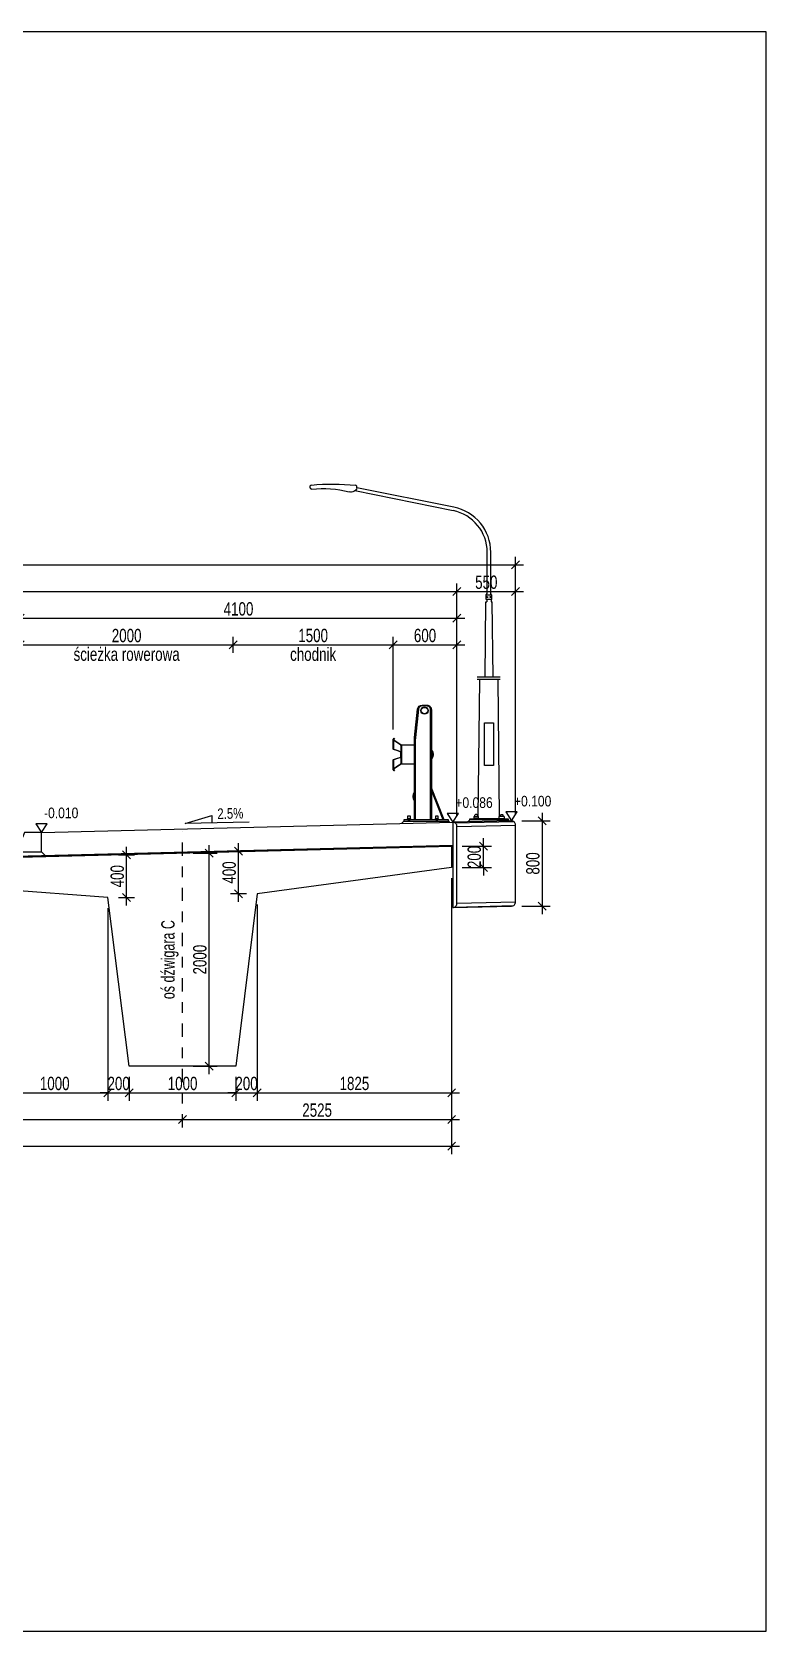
# Model space of a CAD drawing. Header units: metres. Extents: x -15 to 43, y -82 to 57.
# Drawn here: x 23.11 to 30, y -22.5 to -7.5 of the extents above; entities that cross this region are included whole.
import ezdxf
from ezdxf.enums import TextEntityAlignment as Align

# ---------------------------------------------------------------- set-up
doc = ezdxf.new("R2010")
doc.units = ezdxf.units.M
doc.header["$MEASUREMENT"] = 0
doc.linetypes.add('CENTER', pattern=[2, 1.25, -0.25, 0.25, -0.25])
doc.linetypes.add('HIDDEN', pattern=[0.375, 0.25, -0.125])
for name, color, linetype in [('AII_M_bariery', 8, 'Continuous'), ('AII_M_izolacja', 8, 'Continuous'), ('AII_M_konstrukcja beton', 3, 'Continuous'), ('AII_M_krawężnik', 9, 'Continuous'), ('AII_M_nawierzchnia', 9, 'Continuous'), ('AII_M_opis', 1, 'Continuous'), ('AII_M_wymiary', 9, 'Continuous'), ('AII_M_wyposażenie', 8, 'Continuous')]:
    doc.layers.add(name, color=color, linetype=linetype)
doc.layers.add('AII_M_koty wysokościowe', color=1, linetype='Continuous', lineweight=18)
doc.layers.add('AII_M_osie główne', color=9, linetype='CENTER', lineweight=18)
doc.layers.add('AII_M_pomoc', color=30, linetype='Continuous', plot=False)
doc.styles.add('AII_norm.', font='CDMSIMPL.shx', dxfattribs={"width": 0.75, "bigfont": 'CDMBIGPL.shx'})
doc.styles.add('CDMSTYLE', font='CDMSIMPL.shx', dxfattribs={"width": 0.7, "bigfont": 'CDMBIGPL.shx'})
doc.dimstyles.new('A2_M50MM', dxfattribs={"dimscale": 0.05, "dimtxt": 2.5, "dimasz": 1.5, "dimexe": 1.5, "dimexo": 2, "dimgap": 0.5, "dimtad": 1, "dimdec": 0, "dimlfac": 1000, "dimrnd": 5, "dimzin": 9, "dimtxsty": 'AII_norm.', "dimblk": 'OBLIQUE', "dimcen": 2.5, "dimdle": 1.5, "dimclrd": 256, "dimclre": 256, "dimclrt": 1, "dimadec": 1, "dimazin": 2, "dimtfac": 1, "dimtdec": 0, "dimtix": 1, "dimtmove": 1, "dimatfit": 3, "dimfxl": 1, "dimtvp": 1, "dimtfillclr": 256, "dimtolj": 1, "dimtzin": 0, "dimarcsym": 0})

# ---------------------------------------------------------------- blocks, each defined once
blk = doc.blocks.new('Deska_0.8')
at = {"layer": 'AII_M_wyposażenie', "color": 0, "linetype": 'ByBlock', "lineweight": -2}
blk.add_lwpolyline([(0, 0), (0, -0.8, 0.414214), (0.04, -0.76), (0.04, -0.04, 0.414214)], format="xyb", close=True, dxfattribs=at)
blk = doc.blocks.new('Barieroporęcz_1.1')
at = {"layer": 'AII_M_bariery', "color": 0, "linetype": 'ByBlock', "lineweight": -2}
for p, q in [((-0.23, 0.537), (-0.23, 0.717)), ((-0.23, 0.717), (-0.11, 0.717)), ((-0.11, 0.717), (-0.11, 0.537)), ((0.052, 0.669), (0.05, 0.667)), ((-0.11, 0.537), (-0.23, 0.537)), ((0.17, 0.013), (0.05, 0.313)), ((-0.112, 0.275), (-0.11, 0.273)), ((0.161, 0.013), (0.05, 0.291)), ((-0.17, 0.013), (-0.15, 0.013)), ((0.09, 0.013), (0.11, 0.013))]:
    blk.add_line(p, q, dxfattribs=at)
for points in [[(-0.11, 0.013), (-0.11, 0.751, -0.028091), (-0.108, 0.785), (-0.08, 1.053, -0.371293), (-0.037, 1.09), (0.007, 1.09, -0.414214), (0.05, 1.047), (0.05, 0.013)], [(0.042, 0.013), (0.042, 1.047, 0.414214), (0.007, 1.082), (-0.037, 1.082, 0.361555), (-0.071, 1.053), (-0.072, 1.052), (-0.1, 0.785, 0.028091), (-0.102, 0.751), (-0.102, 0.013)], [(-0.31, 0.491), (-0.31, 0.517), (-0.31, 0.573, -0.324981), (-0.305, 0.58), (-0.268, 0.592), (-0.243, 0.6, 0.324981), (-0.238, 0.607), (-0.238, 0.627), (-0.238, 0.647, 0.324981), (-0.243, 0.653), (-0.274, 0.663), (-0.305, 0.673, -0.324981), (-0.31, 0.68), (-0.31, 0.704), (-0.31, 0.762, -0.15172), (-0.309, 0.766), (-0.299, 0.78), (-0.297, 0.778), (-0.306, 0.765, 0.15172), (-0.307, 0.761), (-0.307, 0.704), (-0.307, 0.682, 0.324981), (-0.302, 0.676), (-0.274, 0.666), (-0.24, 0.655, -0.324981), (-0.235, 0.649), (-0.235, 0.627), (-0.235, 0.605, -0.324981), (-0.24, 0.598), (-0.268, 0.589), (-0.302, 0.578, 0.324981), (-0.307, 0.571), (-0.307, 0.517), (-0.307, 0.492, 0.15172), (-0.306, 0.488), (-0.297, 0.475), (-0.299, 0.473), (-0.309, 0.487, -0.15172), (-0.31, 0.491, 0.15172), (-0.309, 0.487)], [(0.052, 0.669, -0.305469), (0.052, 0.584), (0.05, 0.587, 0.3), (0.05, 0.667)], [(-0.112, 0.275, 0.305469), (-0.112, 0.191), (-0.11, 0.193, -0.3), (-0.11, 0.273, -0.425)]]:
    blk.add_lwpolyline(points, format="xyb", dxfattribs=at)
blk.add_lwpolyline([(-0.259, 0.526), (-0.238, 0.539, 0.252386), (-0.235, 0.545), (-0.235, 0.602), (-0.235, 0.708, 0.252386), (-0.238, 0.714), (-0.265, 0.732), (-0.304, 0.757), (-0.301, 0.761), (-0.265, 0.738), (-0.233, 0.717, -0.252386), (-0.23, 0.711), (-0.23, 0.602), (-0.23, 0.542, -0.252386), (-0.233, 0.537), (-0.259, 0.52), (-0.301, 0.492), (-0.304, 0.496)], format="xyb", close=True, dxfattribs=at)
for points in [[(-0.21, 0.013), (-0.21, 0), (0.21, 0), (0.21, 0.013)], [(-0.146, 0.013), (-0.174, 0.013), (-0.174, 0.024), (-0.146, 0.024)], [(-0.17, 0.024), (-0.17, 0.05), (-0.167, 0.053), (-0.153, 0.053), (-0.15, 0.05), (-0.15, 0.024)], [(0.114, 0.013), (0.086, 0.013), (0.086, 0.024), (0.114, 0.024)], [(0.09, 0.024), (0.09, 0.05), (0.093, 0.053), (0.107, 0.053), (0.11, 0.05), (0.11, 0.024)]]:
    blk.add_lwpolyline(points, close=True, dxfattribs=at)
for radius in [0.035, 0.03]:
    blk.add_circle((-0.015, 1.039), radius, dxfattribs=at)
blk = doc.blocks.new('Latarnia_0.8_2.5')
at = {"layer": 'AII_M_wyposażenie', "color": 0, "linetype": 'ByBlock', "lineweight": -2, "ltscale": 5, "extrusion": (0, 0, -1)}
for p, q in [((0.003, 2.923), (-0.92, 3.108)), ((0.01, 2.956), (-0.899, 3.137)), ((0.324, 2.146), (0.324, 2.532)), ((0.357, 2.144), (0.357, 2.532)), ((0.315, 2.135), (0.324, 2.146)), ((0.365, 2.135), (0.357, 2.144))]:
    blk.add_line(p, q, dxfattribs=at)
at = {"layer": 'AII_M_wyposażenie', "color": 0, "linetype": 'ByBlock', "lineweight": -2, "ltscale": 5}
for p, q in [((0.303, 1.36), (0.31, 2.069)), ((0.31, 2.069), (0.319, 2.069)), ((0.319, 2.091), (0.319, 2.069)), ((0.362, 2.091), (0.362, 2.069)), ((0.362, 2.069), (0.371, 2.069)), ((0.378, 1.36), (0.371, 2.069)), ((0.24, 0.053), (0.255, 1.34)), ((0.44, 0.053), (0.426, 1.34)), ((0.438, 0.033), (0.242, 0.033))]:
    blk.add_line(p, q, dxfattribs=at)
at = {"layer": 'AII_M_wyposażenie', "color": 0, "linetype": 'ByBlock', "lineweight": -2, "ltscale": 0.2}
for p, q in [((0.445, 1.36), (0.23, 1.36)), ((0.445, 1.34), (0.23, 1.34))]:
    blk.add_line(p, q, dxfattribs=at)
at = {"layer": 'AII_M_wyposażenie', "color": 0, "linetype": 'ByBlock', "lineweight": -2}
for p, q in [((0.245, 0.036), (0.195, 0.036)), ((0.195, 0.033), (0.195, 0.036)), ((0.197, 0.053), (0.197, 0.036)), ((0.197, 0.053), (0.243, 0.053)), ((0.213, 0.073), (0.208, 0.068)), ((0.208, 0.053), (0.208, 0.068)), ((0.227, 0.073), (0.213, 0.073)), ((0.232, 0.068), (0.227, 0.073)), ((0.232, 0.053), (0.232, 0.068)), ((0.243, 0.036), (0.243, 0.053)), ((0.245, 0.033), (0.245, 0.036)), ((0.435, 0.033), (0.435, 0.036)), ((0.435, 0.036), (0.485, 0.036)), ((0.437, 0.036), (0.437, 0.053)), ((0.483, 0.053), (0.437, 0.053)), ((0.448, 0.068), (0.453, 0.073)), ((0.448, 0.053), (0.448, 0.068)), ((0.453, 0.073), (0.467, 0.073)), ((0.467, 0.073), (0.472, 0.068)), ((0.472, 0.053), (0.472, 0.068)), ((0.483, 0.053), (0.483, 0.036)), ((0.485, 0.033), (0.485, 0.036))]:
    blk.add_line(p, q, dxfattribs=at)
blk.add_lwpolyline([(0, -0.8), (0.55, -0.786, 0.414214), (0.59, -0.746), (0.59, -0.026, 0.414214), (0.55, 0.014), (0, 0)], format="xyb", dxfattribs=at)
for points in [[(0.02, -0.005), (0.57, 0.008)], [(0.16, 0.023), (0.141, 0.004)], [(0.52, 0.023), (0.53, 0.013)], [(0.04, -0.04), (0.59, -0.026)], [(0.02, -0.795), (0.57, -0.781)]]:
    blk.add_lwpolyline(points, dxfattribs=at)
blk.add_lwpolyline([(0.16, 0.033), (0.52, 0.033), (0.52, 0.023), (0.16, 0.023)], close=True, dxfattribs=at)
at = {"layer": 'AII_M_wyposażenie', "color": 0, "linetype": 'ByBlock', "lineweight": -2, "elevation": 0}
blk.add_lwpolyline([(0.04, -0.76), (0.59, -0.746)], dxfattribs=at)
at = {"layer": 'AII_M_wyposażenie', "color": 0, "linetype": 'ByBlock', "lineweight": -2, "ltscale": 5}
for centre in [(0.324, 2.113), (0.356, 2.113)]:
    blk.add_circle(centre, 0.00534, dxfattribs=at)
for centre, radius, start, end in [((-1.324, 3.145), 0.0185, 95.8276, 277.0544), ((-0.918, 3.143), 0.0193, 343.5823, 72.9825), ((-0.075, 2.532), 0.399, 0, 78.6901), ((-0.075, 2.532), 0.432, 0, 78.6901)]:
    blk.add_arc(centre, radius, start, end, dxfattribs=at)
at = {"layer": 'AII_M_wyposażenie', "color": 0, "linetype": 'ByBlock', "lineweight": -2, "ltscale": 5, "extrusion": (0, 0, -1)}
for centre, radius, start, end in [((1.128, 1.21), 1.963, 84.2073, 96.3257), ((1.221, 2.131), 1, 84.2065, 104.45), ((0.953, 3.153), 0.0567, 196.5854, 288.7065)]:
    blk.add_arc(centre, radius, start, end, dxfattribs=at)
at = {"layer": 'AII_M_wyposażenie', "color": 0, "linetype": 'ByBlock', "lineweight": -2, "ltscale": 5}
for points in [[(0.315, 2.135), (0.365, 2.135), (0.365, 2.091), (0.315, 2.091)], [(0.297, 0.933), (0.382, 0.933), (0.382, 0.533), (0.297, 0.533)]]:
    blk.add_3dface(points, dxfattribs=at)
blk = doc.blocks.new('_OBLIQUE')
at = {"color": 0, "linetype": 'ByBlock'}
blk.add_line((-0.5, -0.5), (0.5, 0.5), dxfattribs=at)
blk = doc.blocks.new('*D8290')
at = {"layer": 'AII_M_wymiary', "lineweight": -2, "transparency": 16777216}
for p, q in [((27.9, -14.82475), (27.9, -15.77475)), ((27.71, -14.89975), (27.975, -14.89975)), ((27.71, -15.69975), (27.975, -15.69975))]:
    blk.add_line(p, q, dxfattribs=at)
at = {"layer": 'Defpoints', "color": 0, "lineweight": 25, "transparency": 16777216}
for p in [(27.61, -14.89975), (27.61, -15.69975), (27.9, -15.69975)]:
    blk.add_point(p, dxfattribs=at)
at = {"layer": 'AII_M_wymiary', "lineweight": -2, "transparency": 16777216, "xscale": 0.07500000000000001, "yscale": 0.07500000000000001, "zscale": 0.07500000000000001}
for p, rotation in [((27.9, -14.89975), 90), ((27.9, -15.69975), 270)]:
    blk.add_blockref('_OBLIQUE', p, dxfattribs=dict(at, rotation=rotation))
at = {"layer": 'AII_M_wymiary', "color": 1, "lineweight": 25, "transparency": 16777216, "insert": (27.8125, -15.29975), "char_height": 0.125, "attachment_point": 5, "rotation": 90, "style": 'AII_norm.'}
blk.add_mtext('\\A1;800', dxfattribs=at)
blk = doc.blocks.new('Spadek')
at = {"layer": 'AII_M_wymiary', "color": 0}
blk.add_lwpolyline([(-0.3, 0), (0.3, 0), (0.05, 0.07), (0.05, 0.07), (0.05, 0)], dxfattribs=at)
at = {"layer": 'AII_M_wymiary', "color": 1, "style": 'CDMSTYLE', "width": 0.8}
blk.add_attdef('SP', text='', height=0.1, rotation=360, dxfattribs=at).set_placement((-0.125, 0.035), align=Align.CENTER)
blk = doc.blocks.new('*D8300')
at = {"layer": 'AII_M_wymiary', "lineweight": -2, "transparency": 16777216}
for p, q in [((23, -15.01), (23, -13.175)), ((25, -13.325), (25, -13.175)), ((22.925, -13.25), (25.075, -13.25))]:
    blk.add_line(p, q, dxfattribs=at)
at = {"layer": 'Defpoints', "color": 0, "lineweight": 25, "transparency": 16777216}
for p in [(25, -13.25), (25, -13.425), (23, -15.11)]:
    blk.add_point(p, dxfattribs=at)
at = {"layer": 'AII_M_wymiary', "lineweight": -2, "transparency": 16777216, "xscale": 0.07500000000000001, "yscale": 0.07500000000000001, "zscale": 0.07500000000000001, "rotation": 180}
blk.add_blockref('_OBLIQUE', (23, -13.25), dxfattribs=at)
at = {"layer": 'AII_M_wymiary', "lineweight": -2, "transparency": 16777216, "xscale": 0.07500000000000001, "yscale": 0.07500000000000001, "zscale": 0.07500000000000001}
blk.add_blockref('_OBLIQUE', (25, -13.25), dxfattribs=at)
at = {"layer": 'AII_M_wymiary', "color": 1, "lineweight": 25, "transparency": 16777216, "char_height": 0.125, "attachment_point": 5, "style": 'AII_norm.'}
for s, insert in [('\\A1;2000', (24, -13.1625)), ('\\A1;ścieżka rowerowa', (24, -13.3375))]:
    blk.add_mtext(s, dxfattribs=dict(at, insert=insert))
blk = doc.blocks.new('*D8301')
at = {"layer": 'AII_M_wymiary', "lineweight": -2, "transparency": 16777216}
for p, q in [((25, -13.325), (25, -13.175)), ((26.5, -14.043), (26.5, -13.175)), ((24.925, -13.25), (26.575, -13.25))]:
    blk.add_line(p, q, dxfattribs=at)
at = {"layer": 'Defpoints', "color": 0, "lineweight": 25, "transparency": 16777216}
for p in [(26.5, -13.25), (25, -13.425), (26.5, -14.143)]:
    blk.add_point(p, dxfattribs=at)
at = {"layer": 'AII_M_wymiary', "lineweight": -2, "transparency": 16777216, "xscale": 0.07500000000000001, "yscale": 0.07500000000000001, "zscale": 0.07500000000000001, "rotation": 180}
blk.add_blockref('_OBLIQUE', (25, -13.25), dxfattribs=at)
at = {"layer": 'AII_M_wymiary', "lineweight": -2, "transparency": 16777216, "xscale": 0.07500000000000001, "yscale": 0.07500000000000001, "zscale": 0.07500000000000001}
blk.add_blockref('_OBLIQUE', (26.5, -13.25), dxfattribs=at)
at = {"layer": 'AII_M_wymiary', "color": 1, "lineweight": 25, "transparency": 16777216, "char_height": 0.125, "attachment_point": 5, "style": 'AII_norm.'}
for s, insert in [('\\A1;1500', (25.75, -13.162)), ('\\A1;chodnik', (25.75, -13.338))]:
    blk.add_mtext(s, dxfattribs=dict(at, insert=insert))
blk = doc.blocks.new('*D8302')
at = {"layer": 'AII_M_wymiary', "lineweight": -2, "transparency": 16777216}
for p, q in [((26.5, -14.043), (26.5, -13.175)), ((27.1, -14.854), (27.1, -13.175)), ((26.425, -13.25), (27.175, -13.25))]:
    blk.add_line(p, q, dxfattribs=at)
at = {"layer": 'Defpoints', "color": 0, "lineweight": 25, "transparency": 16777216}
for p in [(27.1, -13.25), (26.5, -14.143), (27.1, -14.954)]:
    blk.add_point(p, dxfattribs=at)
at = {"layer": 'AII_M_wymiary', "lineweight": -2, "transparency": 16777216, "xscale": 0.07500000000000001, "yscale": 0.07500000000000001, "zscale": 0.07500000000000001, "rotation": 180}
blk.add_blockref('_OBLIQUE', (26.5, -13.25), dxfattribs=at)
at = {"layer": 'AII_M_wymiary', "lineweight": -2, "transparency": 16777216, "xscale": 0.07500000000000001, "yscale": 0.07500000000000001, "zscale": 0.07500000000000001}
blk.add_blockref('_OBLIQUE', (27.1, -13.25), dxfattribs=at)
at = {"layer": 'AII_M_wymiary', "color": 1, "lineweight": 25, "transparency": 16777216, "insert": (26.8, -13.162), "char_height": 0.125, "attachment_point": 5, "style": 'AII_norm.'}
blk.add_mtext('\\A1;600', dxfattribs=at)
blk = doc.blocks.new('*D8305')
at = {"layer": 'AII_M_wymiary', "lineweight": -2, "transparency": 16777216}
for p, q in [((22.925, -13), (27.175, -13)), ((23, -15.01), (23, -12.925)), ((27.1, -14.8535), (27.1, -12.925))]:
    blk.add_line(p, q, dxfattribs=at)
at = {"layer": 'Defpoints', "color": 0, "lineweight": 25, "transparency": 16777216}
for p in [(27.1, -13), (27.1, -14.9535), (23, -15.11)]:
    blk.add_point(p, dxfattribs=at)
at = {"layer": 'AII_M_wymiary', "lineweight": -2, "transparency": 16777216, "xscale": 0.07500000000000001, "yscale": 0.07500000000000001, "zscale": 0.07500000000000001, "rotation": 180}
blk.add_blockref('_OBLIQUE', (23, -13), dxfattribs=at)
at = {"layer": 'AII_M_wymiary', "lineweight": -2, "transparency": 16777216, "xscale": 0.07500000000000001, "yscale": 0.07500000000000001, "zscale": 0.07500000000000001}
blk.add_blockref('_OBLIQUE', (27.1, -13), dxfattribs=at)
at = {"layer": 'AII_M_wymiary', "color": 1, "lineweight": 25, "transparency": 16777216, "insert": (25.05, -12.9125), "char_height": 0.125, "attachment_point": 5, "style": 'AII_norm.'}
blk.add_mtext('\\A1;4100', dxfattribs=at)
blk = doc.blocks.new('*D8306')
at = {"layer": 'AII_M_wymiary', "lineweight": -2, "transparency": 16777216}
for p, q in [((9.875, -12.75), (27.175, -12.75)), ((9.95, -14.6276), (9.95, -12.675)), ((27.1, -14.8535), (27.1, -12.675))]:
    blk.add_line(p, q, dxfattribs=at)
at = {"layer": 'Defpoints', "color": 0, "lineweight": 25, "transparency": 16777216}
for p in [(27.1, -12.75), (9.95, -14.7276), (27.1, -14.9535)]:
    blk.add_point(p, dxfattribs=at)
at = {"layer": 'AII_M_wymiary', "lineweight": -2, "transparency": 16777216, "xscale": 0.07500000000000001, "yscale": 0.07500000000000001, "zscale": 0.07500000000000001, "rotation": 180}
blk.add_blockref('_OBLIQUE', (9.95, -12.75), dxfattribs=at)
at = {"layer": 'AII_M_wymiary', "lineweight": -2, "transparency": 16777216, "xscale": 0.07500000000000001, "yscale": 0.07500000000000001, "zscale": 0.07500000000000001}
blk.add_blockref('_OBLIQUE', (27.1, -12.75), dxfattribs=at)
at = {"layer": 'AII_M_wymiary', "color": 1, "lineweight": 25, "transparency": 16777216, "insert": (18.525, -12.6625), "char_height": 0.125, "attachment_point": 5, "style": 'AII_norm.'}
blk.add_mtext('\\A1;17150', dxfattribs=at)
blk = doc.blocks.new('*D8307')
at = {"layer": 'AII_M_wymiary', "lineweight": -2, "transparency": 16777216}
for p, q in [((27.025, -12.75), (27.725, -12.75)), ((27.1, -14.8535), (27.1, -12.675)), ((27.65, -14.83975), (27.65, -12.675))]:
    blk.add_line(p, q, dxfattribs=at)
at = {"layer": 'Defpoints', "color": 0, "lineweight": 25, "transparency": 16777216}
for p in [(27.65, -12.75), (27.1, -14.9535), (27.65, -14.93975)]:
    blk.add_point(p, dxfattribs=at)
at = {"layer": 'AII_M_wymiary', "lineweight": -2, "transparency": 16777216, "xscale": 0.07500000000000001, "yscale": 0.07500000000000001, "zscale": 0.07500000000000001, "rotation": 180}
blk.add_blockref('_OBLIQUE', (27.1, -12.75), dxfattribs=at)
at = {"layer": 'AII_M_wymiary', "lineweight": -2, "transparency": 16777216, "xscale": 0.07500000000000001, "yscale": 0.07500000000000001, "zscale": 0.07500000000000001}
blk.add_blockref('_OBLIQUE', (27.65, -12.75), dxfattribs=at)
at = {"layer": 'AII_M_wymiary', "color": 1, "lineweight": 25, "transparency": 16777216, "insert": (27.375, -12.6625), "char_height": 0.125, "attachment_point": 5, "style": 'AII_norm.'}
blk.add_mtext('\\A1;550', dxfattribs=at)
blk = doc.blocks.new('*D8308')
at = {"layer": 'AII_M_wymiary', "lineweight": -2, "transparency": 16777216}
for p, q in [((9.95, -14.6276), (9.95, -12.425)), ((27.65, -14.83975), (27.65, -12.425)), ((9.875, -12.5), (27.725, -12.5))]:
    blk.add_line(p, q, dxfattribs=at)
at = {"layer": 'Defpoints', "color": 0, "lineweight": 25, "transparency": 16777216}
for p in [(27.65, -12.5), (9.95, -14.7276), (27.65, -14.93975)]:
    blk.add_point(p, dxfattribs=at)
at = {"layer": 'AII_M_wymiary', "lineweight": -2, "transparency": 16777216, "xscale": 0.07500000000000001, "yscale": 0.07500000000000001, "zscale": 0.07500000000000001, "rotation": 180}
blk.add_blockref('_OBLIQUE', (9.95, -12.5), dxfattribs=at)
at = {"layer": 'AII_M_wymiary', "lineweight": -2, "transparency": 16777216, "xscale": 0.07500000000000001, "yscale": 0.07500000000000001, "zscale": 0.07500000000000001}
blk.add_blockref('_OBLIQUE', (27.65, -12.5), dxfattribs=at)
at = {"layer": 'AII_M_wymiary', "color": 1, "lineweight": 25, "transparency": 16777216, "insert": (18.8, -12.4125), "char_height": 0.125, "attachment_point": 5, "style": 'AII_norm.'}
blk.add_mtext('\\A1;17700', dxfattribs=at)
blk = doc.blocks.new('00kota3')
at = {"layer": 'AII_M_koty wysokościowe', "color": 0, "linetype": 'Continuous', "lineweight": -2}
blk.add_lwpolyline([(1.08, 1.66), (-1.04, 1.66), (0, 0)], close=True, dxfattribs=at)
at = {"layer": 'AII_M_koty wysokościowe', "color": 0, "linetype": 'Continuous', "lineweight": -2, "style": 'CDMSTYLE', "width": 0.85}
blk.add_attdef('%%P000.000', (0.49, 2.69), '', height=2, dxfattribs=at)
blk = doc.blocks.new('*D8311')
at = {"layer": 'AII_M_wymiary', "lineweight": -2, "transparency": 16777216}
for p, q in [((24.775, -17.276875), (24.775, -15.126875)), ((24.625, -15.201875), (24.85, -15.201875)), ((24.625, -17.201875), (24.85, -17.201875))]:
    blk.add_line(p, q, dxfattribs=at)
at = {"layer": 'Defpoints', "color": 0, "lineweight": 25, "transparency": 16777216}
for p in [(24.525, -15.201875), (24.775, -15.201875), (24.525, -17.201875)]:
    blk.add_point(p, dxfattribs=at)
at = {"layer": 'AII_M_wymiary', "lineweight": -2, "transparency": 16777216, "xscale": 0.07500000000000001, "yscale": 0.07500000000000001, "zscale": 0.07500000000000001}
for p, rotation in [((24.775, -15.201875), 90), ((24.775, -17.201875), 270)]:
    blk.add_blockref('_OBLIQUE', p, dxfattribs=dict(at, rotation=rotation))
at = {"layer": 'AII_M_wymiary', "color": 1, "lineweight": 25, "transparency": 16777216, "insert": (24.6875, -16.201875), "char_height": 0.125, "attachment_point": 5, "rotation": 90, "style": 'AII_norm.'}
blk.add_mtext('\\A1;2000', dxfattribs=at)
blk = doc.blocks.new('*D8324')
at = {"layer": 'AII_M_wymiary', "lineweight": -2, "transparency": 16777216}
for p, q in [((22.825, -15.644375), (22.825, -17.526875)), ((23.825, -15.719375), (23.825, -17.526875)), ((22.75, -17.451875), (23.9, -17.451875))]:
    blk.add_line(p, q, dxfattribs=at)
at = {"layer": 'Defpoints', "color": 0, "lineweight": 25, "transparency": 16777216}
for p in [(22.825, -15.544375), (23.825, -15.619375), (23.825, -17.451875)]:
    blk.add_point(p, dxfattribs=at)
at = {"layer": 'AII_M_wymiary', "lineweight": -2, "transparency": 16777216, "xscale": 0.07500000000000001, "yscale": 0.07500000000000001, "zscale": 0.07500000000000001, "rotation": 180}
blk.add_blockref('_OBLIQUE', (22.825, -17.451875), dxfattribs=at)
at = {"layer": 'AII_M_wymiary', "lineweight": -2, "transparency": 16777216, "xscale": 0.07500000000000001, "yscale": 0.07500000000000001, "zscale": 0.07500000000000001}
blk.add_blockref('_OBLIQUE', (23.825, -17.451875), dxfattribs=at)
at = {"layer": 'AII_M_wymiary', "color": 1, "lineweight": 25, "transparency": 16777216, "insert": (23.325, -17.364375), "char_height": 0.125, "attachment_point": 5, "style": 'AII_norm.'}
blk.add_mtext('\\A1;1000', dxfattribs=at)
blk = doc.blocks.new('*D8325')
at = {"layer": 'AII_M_wymiary', "lineweight": -2, "transparency": 16777216}
for p, q in [((23.825, -15.719375), (23.825, -17.526875)), ((24.025, -17.301875), (24.025, -17.526875)), ((23.825, -17.451875), (23.75, -17.451875)), ((23.825, -17.451875), (24.025, -17.451875)), ((24.025, -17.451875), (24.1, -17.451875))]:
    blk.add_line(p, q, dxfattribs=at)
at = {"layer": 'Defpoints', "color": 0, "lineweight": 25, "transparency": 16777216}
for p in [(23.825, -15.619375), (24.025, -17.201875), (24.025, -17.451875)]:
    blk.add_point(p, dxfattribs=at)
at = {"layer": 'AII_M_wymiary', "lineweight": -2, "transparency": 16777216, "xscale": 0.07500000000000001, "yscale": 0.07500000000000001, "zscale": 0.07500000000000001}
blk.add_blockref('_OBLIQUE', (23.825, -17.451875), dxfattribs=at)
at = {"layer": 'AII_M_wymiary', "lineweight": -2, "transparency": 16777216, "xscale": 0.07500000000000001, "yscale": 0.07500000000000001, "zscale": 0.07500000000000001, "rotation": 180}
blk.add_blockref('_OBLIQUE', (24.025, -17.451875), dxfattribs=at)
at = {"layer": 'AII_M_wymiary', "color": 1, "lineweight": 25, "transparency": 16777216, "insert": (23.925, -17.364375), "char_height": 0.125, "attachment_point": 5, "style": 'AII_norm.'}
blk.add_mtext('\\A1;200', dxfattribs=at)
blk = doc.blocks.new('*D8326')
at = {"layer": 'AII_M_wymiary', "lineweight": -2, "transparency": 16777216}
for p, q in [((24.025, -17.301875), (24.025, -17.526875)), ((25.025, -17.301875), (25.025, -17.526875)), ((23.95, -17.451875), (25.1, -17.451875))]:
    blk.add_line(p, q, dxfattribs=at)
at = {"layer": 'Defpoints', "color": 0, "lineweight": 25, "transparency": 16777216}
for p in [(24.025, -17.201875), (25.025, -17.201875), (25.025, -17.451875)]:
    blk.add_point(p, dxfattribs=at)
at = {"layer": 'AII_M_wymiary', "lineweight": -2, "transparency": 16777216, "xscale": 0.07500000000000001, "yscale": 0.07500000000000001, "zscale": 0.07500000000000001, "rotation": 180}
blk.add_blockref('_OBLIQUE', (24.025, -17.451875), dxfattribs=at)
at = {"layer": 'AII_M_wymiary', "lineweight": -2, "transparency": 16777216, "xscale": 0.07500000000000001, "yscale": 0.07500000000000001, "zscale": 0.07500000000000001}
blk.add_blockref('_OBLIQUE', (25.025, -17.451875), dxfattribs=at)
at = {"layer": 'AII_M_wymiary', "color": 1, "lineweight": 25, "transparency": 16777216, "insert": (24.525, -17.364375), "char_height": 0.125, "attachment_point": 5, "style": 'AII_norm.'}
blk.add_mtext('\\A1;1000', dxfattribs=at)
blk = doc.blocks.new('*D8327')
at = {"layer": 'AII_M_wymiary', "lineweight": -2, "transparency": 16777216}
for p, q in [((25.225, -15.684375), (25.225, -17.526875)), ((25.025, -17.301875), (25.025, -17.526875)), ((25.025, -17.451875), (24.95, -17.451875)), ((25.025, -17.451875), (25.225, -17.451875)), ((25.225, -17.451875), (25.3, -17.451875))]:
    blk.add_line(p, q, dxfattribs=at)
at = {"layer": 'Defpoints', "color": 0, "lineweight": 25, "transparency": 16777216}
for p in [(25.225, -15.584375), (25.025, -17.201875), (25.225, -17.451875)]:
    blk.add_point(p, dxfattribs=at)
at = {"layer": 'AII_M_wymiary', "lineweight": -2, "transparency": 16777216, "xscale": 0.07500000000000001, "yscale": 0.07500000000000001, "zscale": 0.07500000000000001}
blk.add_blockref('_OBLIQUE', (25.025, -17.451875), dxfattribs=at)
at = {"layer": 'AII_M_wymiary', "lineweight": -2, "transparency": 16777216, "xscale": 0.07500000000000001, "yscale": 0.07500000000000001, "zscale": 0.07500000000000001, "rotation": 180}
blk.add_blockref('_OBLIQUE', (25.225, -17.451875), dxfattribs=at)
at = {"layer": 'AII_M_wymiary', "color": 1, "lineweight": 25, "transparency": 16777216, "insert": (25.125, -17.364375), "char_height": 0.125, "attachment_point": 5, "style": 'AII_norm.'}
blk.add_mtext('\\A1;200', dxfattribs=at)
blk = doc.blocks.new('*D8328')
at = {"layer": 'AII_M_wymiary', "lineweight": -2, "transparency": 16777216}
for p, q in [((27.05, -15.43875), (27.05, -17.526875)), ((25.225, -15.684375), (25.225, -17.526875)), ((25.15, -17.451875), (27.125, -17.451875))]:
    blk.add_line(p, q, dxfattribs=at)
at = {"layer": 'Defpoints', "color": 0, "lineweight": 25, "transparency": 16777216}
for p in [(27.05, -15.33875), (25.225, -15.584375), (27.05, -17.451875)]:
    blk.add_point(p, dxfattribs=at)
at = {"layer": 'AII_M_wymiary', "lineweight": -2, "transparency": 16777216, "xscale": 0.07500000000000001, "yscale": 0.07500000000000001, "zscale": 0.07500000000000001, "rotation": 180}
blk.add_blockref('_OBLIQUE', (25.225, -17.451875), dxfattribs=at)
at = {"layer": 'AII_M_wymiary', "lineweight": -2, "transparency": 16777216, "xscale": 0.07500000000000001, "yscale": 0.07500000000000001, "zscale": 0.07500000000000001}
blk.add_blockref('_OBLIQUE', (27.05, -17.451875), dxfattribs=at)
at = {"layer": 'AII_M_wymiary', "color": 1, "lineweight": 25, "transparency": 16777216, "insert": (26.1375, -17.364375), "char_height": 0.125, "attachment_point": 5, "style": 'AII_norm.'}
blk.add_mtext('\\A1;1825', dxfattribs=at)
blk = doc.blocks.new('*D8331')
at = {"layer": 'AII_M_wymiary', "lineweight": -2, "transparency": 16777216}
blk.add_line((18.45, -17.701875), (24.6, -17.701875), dxfattribs=at)
at = {"layer": 'Defpoints', "color": 0, "lineweight": 25, "transparency": 16777216}
for p in [(18.525, -17.776875), (24.525, -17.701875), (24.525, -17.776875)]:
    blk.add_point(p, dxfattribs=at)
at = {"layer": 'AII_M_wymiary', "lineweight": -2, "transparency": 16777216, "xscale": 0.07500000000000001, "yscale": 0.07500000000000001, "zscale": 0.07500000000000001, "rotation": 180}
blk.add_blockref('_OBLIQUE', (18.525, -17.701875), dxfattribs=at)
at = {"layer": 'AII_M_wymiary', "lineweight": -2, "transparency": 16777216, "xscale": 0.07500000000000001, "yscale": 0.07500000000000001, "zscale": 0.07500000000000001}
blk.add_blockref('_OBLIQUE', (24.525, -17.701875), dxfattribs=at)
at = {"layer": 'AII_M_wymiary', "color": 1, "lineweight": 25, "transparency": 16777216, "insert": (21.525, -17.614375), "char_height": 0.125, "attachment_point": 5, "style": 'AII_norm.'}
blk.add_mtext('\\A1;6000', dxfattribs=at)
blk = doc.blocks.new('*D8332')
at = {"layer": 'AII_M_wymiary', "lineweight": -2, "transparency": 16777216}
for p, q in [((27.05, -15.43875), (27.05, -17.776875)), ((24.45, -17.701875), (27.125, -17.701875))]:
    blk.add_line(p, q, dxfattribs=at)
at = {"layer": 'Defpoints', "color": 0, "lineweight": 25, "transparency": 16777216}
for p in [(27.05, -15.33875), (24.525, -17.776875), (27.05, -17.701875)]:
    blk.add_point(p, dxfattribs=at)
at = {"layer": 'AII_M_wymiary', "lineweight": -2, "transparency": 16777216, "xscale": 0.07500000000000001, "yscale": 0.07500000000000001, "zscale": 0.07500000000000001, "rotation": 180}
blk.add_blockref('_OBLIQUE', (24.525, -17.701875), dxfattribs=at)
at = {"layer": 'AII_M_wymiary', "lineweight": -2, "transparency": 16777216, "xscale": 0.07500000000000001, "yscale": 0.07500000000000001, "zscale": 0.07500000000000001}
blk.add_blockref('_OBLIQUE', (27.05, -17.701875), dxfattribs=at)
at = {"layer": 'AII_M_wymiary', "color": 1, "lineweight": 25, "transparency": 16777216, "insert": (25.7875, -17.614375), "char_height": 0.125, "attachment_point": 5, "style": 'AII_norm.'}
blk.add_mtext('\\A1;2525', dxfattribs=at)
blk = doc.blocks.new('*D8333')
at = {"layer": 'AII_M_wymiary', "lineweight": -2, "transparency": 16777216}
for p, q in [((10, -15.2055), (10, -18.026875)), ((27.05, -15.43875), (27.05, -18.026875)), ((9.925, -17.951875), (27.125, -17.951875))]:
    blk.add_line(p, q, dxfattribs=at)
at = {"layer": 'Defpoints', "color": 0, "lineweight": 25, "transparency": 16777216}
for p in [(10, -15.1055), (27.05, -15.33875), (27.05, -17.951875)]:
    blk.add_point(p, dxfattribs=at)
at = {"layer": 'AII_M_wymiary', "lineweight": -2, "transparency": 16777216, "xscale": 0.07500000000000001, "yscale": 0.07500000000000001, "zscale": 0.07500000000000001, "rotation": 180}
blk.add_blockref('_OBLIQUE', (10, -17.951875), dxfattribs=at)
at = {"layer": 'AII_M_wymiary', "lineweight": -2, "transparency": 16777216, "xscale": 0.07500000000000001, "yscale": 0.07500000000000001, "zscale": 0.07500000000000001}
blk.add_blockref('_OBLIQUE', (27.05, -17.951875), dxfattribs=at)
at = {"layer": 'AII_M_wymiary', "color": 1, "lineweight": 25, "transparency": 16777216, "insert": (18.525, -17.864375), "char_height": 0.125, "attachment_point": 5, "style": 'AII_norm.'}
blk.add_mtext('\\A1;17050', dxfattribs=at)
blk = doc.blocks.new('*D8335')
at = {"layer": 'AII_M_wymiary', "lineweight": -2, "transparency": 16777216}
for p, q in [((27.15, -15.13875), (27.425, -15.13875)), ((27.35, -15.13875), (27.35, -15.06375)), ((27.35, -15.33875), (27.35, -15.13875)), ((27.15, -15.33875), (27.425, -15.33875)), ((27.35, -15.33875), (27.35, -15.41375))]:
    blk.add_line(p, q, dxfattribs=at)
at = {"layer": 'Defpoints', "color": 0, "lineweight": 25, "transparency": 16777216}
for p in [(27.05, -15.13875), (27.35, -15.13875), (27.05, -15.33875)]:
    blk.add_point(p, dxfattribs=at)
at = {"layer": 'AII_M_wymiary', "lineweight": -2, "transparency": 16777216, "xscale": 0.07500000000000001, "yscale": 0.07500000000000001, "zscale": 0.07500000000000001}
for p, rotation in [((27.35, -15.13875), 270), ((27.35, -15.33875), 90)]:
    blk.add_blockref('_OBLIQUE', p, dxfattribs=dict(at, rotation=rotation))
at = {"layer": 'AII_M_wymiary', "color": 1, "lineweight": 25, "transparency": 16777216, "insert": (27.2625, -15.23875), "char_height": 0.125, "attachment_point": 5, "rotation": 90, "style": 'AII_norm.'}
blk.add_mtext('\\A1;200', dxfattribs=at)
blk = doc.blocks.new('*D8340')
at = {"layer": 'AII_M_wymiary', "lineweight": -2, "transparency": 16777216}
for p, q in [((24, -15.694375), (24, -15.144375)), ((23.925, -15.219375), (24.075, -15.219375)), ((23.925, -15.619375), (24.075, -15.619375))]:
    blk.add_line(p, q, dxfattribs=at)
at = {"layer": 'Defpoints', "color": 0, "lineweight": 25, "transparency": 16777216}
for p in [(23.825, -15.219375), (24, -15.219375), (23.825, -15.619375)]:
    blk.add_point(p, dxfattribs=at)
at = {"layer": 'AII_M_wymiary', "lineweight": -2, "transparency": 16777216, "xscale": 0.07500000000000001, "yscale": 0.07500000000000001, "zscale": 0.07500000000000001}
for p, rotation in [((24, -15.219375), 90), ((24, -15.619375), 270)]:
    blk.add_blockref('_OBLIQUE', p, dxfattribs=dict(at, rotation=rotation))
at = {"layer": 'AII_M_wymiary', "color": 1, "lineweight": 25, "transparency": 16777216, "insert": (23.9125, -15.419375), "char_height": 0.125, "attachment_point": 5, "rotation": 90, "style": 'AII_norm.'}
blk.add_mtext('\\A1;400', dxfattribs=at)
blk = doc.blocks.new('*D8341')
at = {"layer": 'AII_M_wymiary', "lineweight": -2, "transparency": 16777216}
for p, q in [((25.05, -15.659375), (25.05, -15.109375)), ((25.125, -15.184375), (24.975, -15.184375)), ((25.125, -15.584375), (24.975, -15.584375))]:
    blk.add_line(p, q, dxfattribs=at)
at = {"layer": 'Defpoints', "color": 0, "lineweight": 25, "transparency": 16777216}
for p in [(25.05, -15.184375), (25.225, -15.184375), (25.225, -15.584375)]:
    blk.add_point(p, dxfattribs=at)
at = {"layer": 'AII_M_wymiary', "lineweight": -2, "transparency": 16777216, "xscale": 0.07500000000000001, "yscale": 0.07500000000000001, "zscale": 0.07500000000000001}
for p, rotation in [((25.05, -15.184375), 90), ((25.05, -15.584375), 270)]:
    blk.add_blockref('_OBLIQUE', p, dxfattribs=dict(at, rotation=rotation))
at = {"layer": 'AII_M_wymiary', "color": 1, "lineweight": 25, "transparency": 16777216, "insert": (24.9625, -15.384375), "char_height": 0.125, "attachment_point": 5, "rotation": 90, "style": 'AII_norm.'}
blk.add_mtext('\\A1;400', dxfattribs=at)

msp = doc.modelspace()

# ---------------------------------------------------------------- linework, layer by layer
at = {"layer": 'AII_M_bariery', "color": 8, "lineweight": 25}
for points in [[(26.579, -14.9255), (26.6, -14.9045)], [(27.02, -14.9045), (27.0298, -14.9143)]]:
    msp.add_lwpolyline(points, dxfattribs=at)
at = {"layer": 'AII_M_izolacja', "lineweight": 25}
msp.add_lwpolyline([(9.99, -14.8951), (12.3, -14.9875), (22.5, -15.2425), (22.7, -15.2375), (27.06, -15.1285)], dxfattribs=at)
at = {"layer": 'AII_M_izolacja', "linetype": 'HIDDEN', "lineweight": 25, "ltscale": 0.7, "const_width": 0.01, "flags": 128}
msp.add_lwpolyline([(9.995, -15.1055), (9.995, -14.9003), (12.3, -14.9925), (22.5, -15.2475), (22.7, -15.2425), (27.055, -15.1336), (27.055, -15.3387)], dxfattribs=at)
at = {"layer": 'AII_M_konstrukcja beton', "lineweight": 25}
msp.add_lwpolyline([(10, -14.9055), (12.3, -14.9975), (22.5, -15.2525), (27.05, -15.1388), (27.05, -15.3387), (25.225, -15.5844), (25.025, -17.2019), (24.025, -17.2019), (23.825, -15.6194), (22.825, -15.5444), (20.225, -15.4956), (19.225, -15.5706), (19.025, -17.1531), (18.025, -17.1531), (17.825, -15.5356), (16.825, -15.4106), (14.225, -15.3456), (13.225, -15.4206), (13.025, -17.0031), (12.025, -17.0031), (11.825, -15.3785), (10, -15.1055)], close=True, dxfattribs=at)
at = {"layer": 'AII_M_krawężnik', "lineweight": 25}
msp.add_lwpolyline([(23, -15.19), (23.2, -15.19), (23.2, -15.01), (23.04, -15.01), (23, -15.11)], close=True, dxfattribs=at)
at = {"layer": 'AII_M_krawężnik', "color": 8, "lineweight": 25}
msp.add_lwpolyline([(23.2, -15.19), (23.2341, -15.2241)], dxfattribs=at)
at = {"layer": 'AII_M_nawierzchnia', "lineweight": 25}
msp.add_lwpolyline([(23.2, -15.01), (27.06, -14.9135)], dxfattribs=at)
at = {"layer": 'AII_M_osie główne', "lineweight": 25, "ltscale": 0.1}
msp.add_lwpolyline([(24.525, -17.7769), (24.525, -15.0019)], dxfattribs=at)
at = {"layer": 'AII_M_pomoc', "lineweight": 25}
msp.add_lwpolyline([(-15, -22.5), (30, -22.5), (30, -7.5), (-15, -7.5)], close=True, dxfattribs=at)

# ---------------------------------------------------------------- block references
at = {"layer": 'AII_M_bariery', "lineweight": 25}
msp.add_blockref('Barieroporęcz_1.1', (26.81, -14.9045), dxfattribs=at)
at = {"layer": 'AII_M_koty wysokościowe', "lineweight": 25, "xscale": 0.05, "yscale": 0.05, "zscale": 0.05}
for p, values in [((27.06, -14.9135), {'%%P000.000': '+0.086'}), ((27.61, -14.8997), {'%%P000.000': '+0.100'}), ((23.2, -15.01), {'%%P000.000': '-0.010'})]:
    msp.add_blockref('00kota3', p, dxfattribs=at).add_auto_attribs(values)
at = {"layer": 'AII_M_wymiary', "lineweight": 25}
ref = msp.add_blockref('Spadek', (24.85, -14.9187), dxfattribs=dict(at, xscale=-1, rotation=1.432096184164662))
ref.add_attrib('SP', '2.5%', dxfattribs={"color": 1, "height": 0.1, "rotation": 1.4321, "style": 'CDMSTYLE', "width": 0.8}).set_placement((24.9741, -14.8806), align=Align.CENTER)
at = {"layer": 'AII_M_wyposażenie', "lineweight": 25}
for name in ['Latarnia_0.8_2.5', 'Deska_0.8']:
    msp.add_blockref(name, (27.06, -14.9135), dxfattribs=at)

# ---------------------------------------------------------------- texts
at = {"layer": 'AII_M_opis', "lineweight": 25, "style": 'AII_norm.', "width": 0.7}
msp.add_text('oś dźwigara C', height=0.125, rotation=90, dxfattribs=at).set_placement((24.45, -16.2019), align=Align.CENTER)

# ---------------------------------------------------------------- dimensions: what is measured, and where the dimension line sits
at = {"layer": 'AII_M_wymiary', "lineweight": 25}
for base, p1, p2, picture, middle in [((27.65, -12.5), (9.95, -14.7276), (27.65, -14.9398), '*D8308', (18.8, -12.4125)), ((27.1, -12.75), (9.95, -14.7276), (27.1, -14.9535), '*D8306', (18.525, -12.6625)), ((27.65, -12.75), (27.1, -14.9535), (27.65, -14.9398), '*D8307', (27.375, -12.6625)), ((27.1, -13), (23, -15.11), (27.1, -14.9535), '*D8305', (25.05, -12.9125)), ((27.1, -13.25), (26.5, -14.1427), (27.1, -14.9535), '*D8302', (26.8, -13.1625)), ((27.05, -17.9519), (10, -15.1055), (27.05, -15.3387), '*D8333', (18.525, -17.8644)), ((27.05, -17.4519), (25.225, -15.5844), (27.05, -15.3387), '*D8328', (26.1375, -17.3644)), ((23.825, -17.4519), (22.825, -15.5444), (23.825, -15.6194), '*D8324', (23.325, -17.3644)), ((25.225, -17.4519), (25.025, -17.2019), (25.225, -15.5844), '*D8327', (25.125, -17.3644)), ((24.025, -17.4519), (23.825, -15.6194), (24.025, -17.2019), '*D8325', (23.925, -17.3644)), ((25.025, -17.4519), (24.025, -17.2019), (25.025, -17.2019), '*D8326', (24.525, -17.3644))]:
    dim = msp.add_linear_dim(base=base, p1=p1, p2=p2, dimstyle='A2_M50MM', dxfattribs=at)
    dim.commit()
    dim.dimension.update_dxf_attribs({"geometry": picture, "text_midpoint": middle})
for base, p1, p2, text, picture, middle in [((25, -13.25), (23, -15.11), (25, -13.425), '<>\\Xścieżka rowerowa', '*D8300', (24, -13.25)), ((26.5, -13.25), (25, -13.425), (26.5, -14.1427), '<>\\Xchodnik', '*D8301', (25.75, -13.25))]:
    dim = msp.add_linear_dim(base=base, p1=p1, p2=p2, text=text, dimstyle='A2_M50MM', dxfattribs=at)
    dim.commit()
    dim.dimension.update_dxf_attribs({"geometry": picture, "text_midpoint": middle})
for base, p1, p2, picture, middle in [((27.9, -15.6998), (27.61, -14.8997), (27.61, -15.6998), '*D8290', (27.8125, -15.2998)), ((24, -15.2194), (23.825, -15.6194), (23.825, -15.2194), '*D8340', (23.9125, -15.4194)), ((24.775, -15.2019), (24.525, -17.2019), (24.525, -15.2019), '*D8311', (24.6875, -16.2019)), ((25.05, -15.1844), (25.225, -15.5844), (25.225, -15.1844), '*D8341', (24.9625, -15.3844)), ((27.35, -15.1388), (27.05, -15.3387), (27.05, -15.1388), '*D8335', (27.2625, -15.2388))]:
    dim = msp.add_linear_dim(base=base, p1=p1, p2=p2, angle=90, dimstyle='A2_M50MM', dxfattribs=at)
    dim.commit()
    dim.dimension.update_dxf_attribs({"geometry": picture, "text_midpoint": middle})
for base, p1, p2, override, picture, middle in [((27.05, -17.7019), (24.525, -17.7769), (27.05, -15.3387), {"dimse1": 1}, '*D8332', (25.7875, -17.6144)), ((24.525, -17.7019), (18.525, -17.7769), (24.525, -17.7769), {"dimse1": 1, "dimse2": 1}, '*D8331', (21.525, -17.6144))]:
    dim = msp.add_linear_dim(base=base, p1=p1, p2=p2, dimstyle='A2_M50MM', override=override, dxfattribs=at)
    dim.commit()
    dim.dimension.update_dxf_attribs({"geometry": picture, "text_midpoint": middle})

doc.saveas('drawing.dxf')
